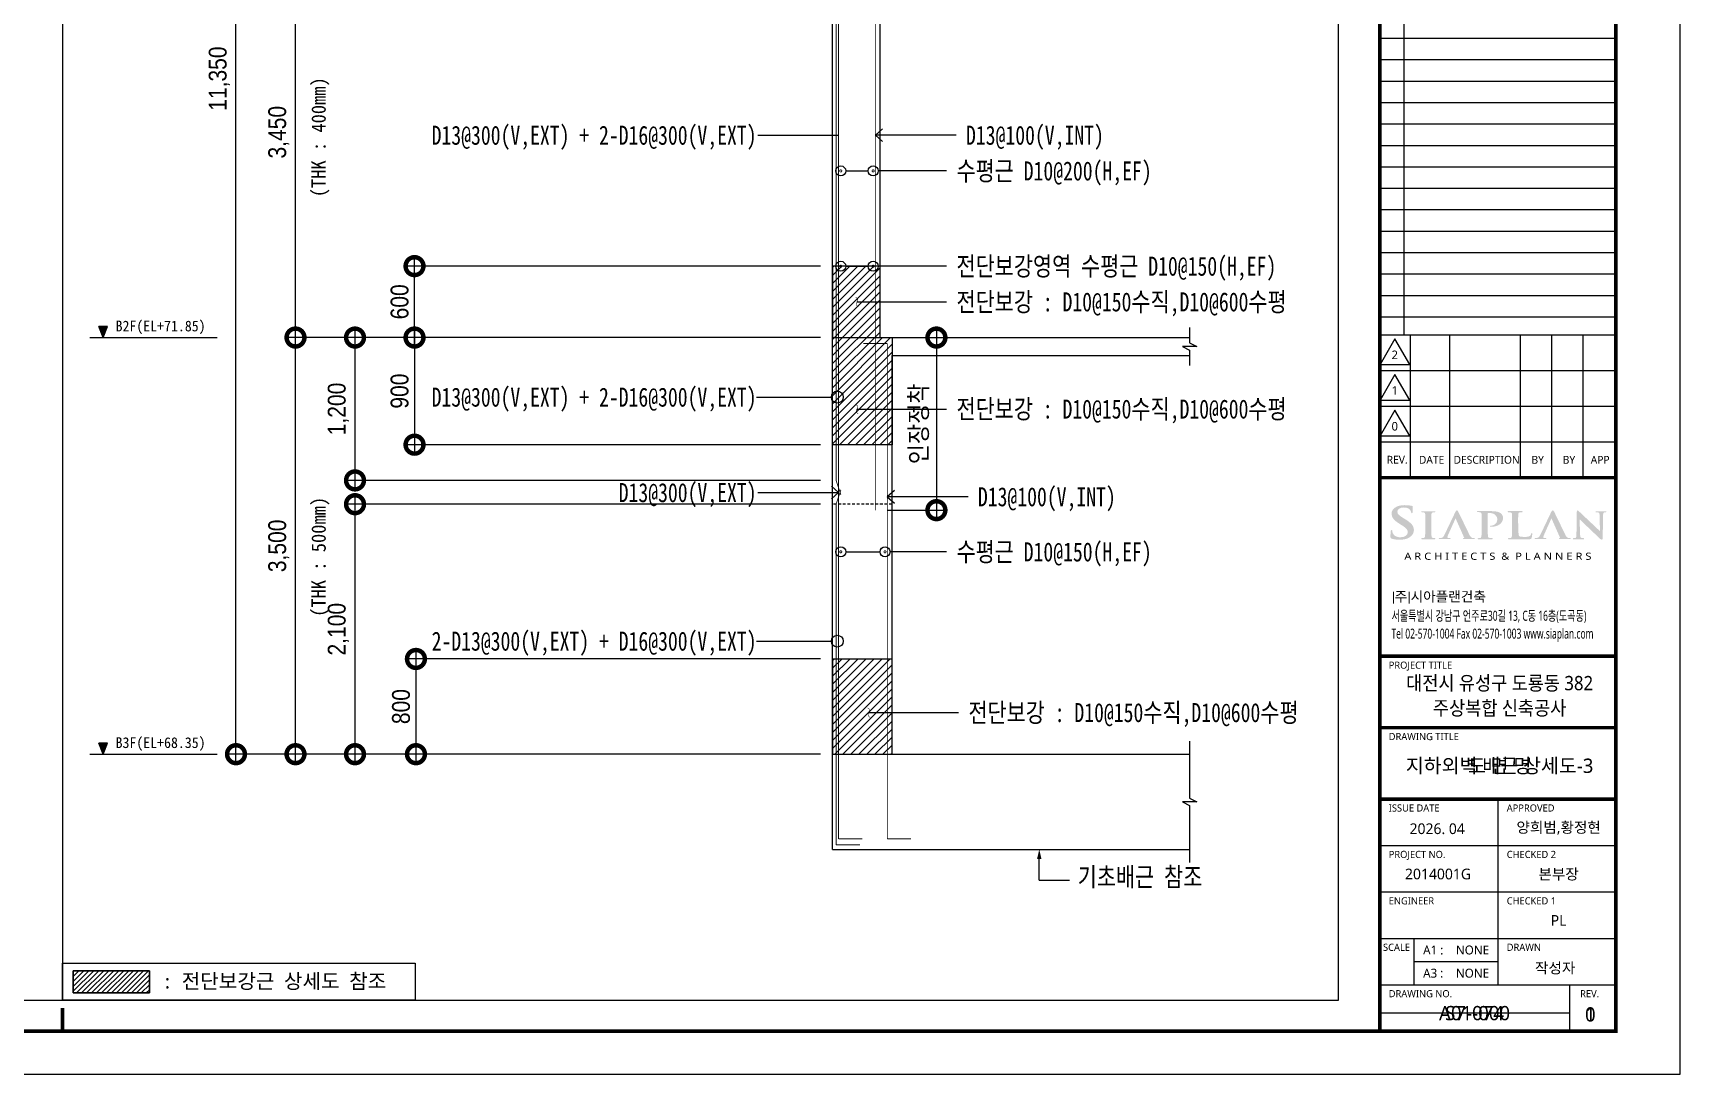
# Model space of a CAD drawing. Header units: millimetres. Extents: x 0 to 252030, y -124740 to 196020.
# Drawn here: x 86991 to 100830, y -71280 to -62534 of the extents above; entities that cross this region are included whole.
import ezdxf
from ezdxf.enums import TextEntityAlignment as Align

# ---------------------------------------------------------------- set-up
doc = ezdxf.new("R2010")
doc.units = ezdxf.units.MM
doc.header["$LTSCALE"] = 30
doc.linetypes.add('H', pattern=[1.3, 0.8, -0.5])
doc.layers.get('DEFPOINTS').update_dxf_attribs({"color": 142})
for name, color, linetype in [('0-LIST.테두리선', 7, 'Continuous'), ('0-SEC1', 3, 'Continuous'), ('0-TEXT', 3, 'Continuous'), ('0-주철근', 2, 'Continuous'), ('0-지시선', 7, 'Continuous'), ('0-해치', 251, 'Continuous'), ('AA-SHEET-TEXT', 3, 'Continuous'), ('S-CON', 2, 'Continuous'), ('S-철근', 3, 'Continuous'), ('TABLE-1', 3, 'Continuous'), ('X-PLAN-B1F$0$A-DIM', 7, 'Continuous'), ('XR-FORM_(도룡동)$0$Sheet', 7, 'Continuous'), ('XR-FORM_(도룡동)$0$TEXT', 3, 'Continuous')]:
    doc.layers.add(name, color=color, linetype=linetype)
doc.styles.add('X-PLAN-B1F$0$Gdim', font='Dotum.ttf', dxfattribs={"width": 0.9})
doc.styles.add('XR-FORM$0$맑은고딕', font='malgun.ttf')
doc.styles.add('XR-FORM_(도룡동)$0$맑은고딕', font='malgun.ttf')
doc.styles.add('XR-FORM_(도룡동)$0$충북옥천_FORM$0$맑은고딕', font='malgun.ttf')
doc.styles.add('XR-FORM_(도룡동)$1$맑은고딕', font='malgun.ttf')
doc.styles.add('XR-FORM_(도룡동)$2$맑은고딕', font='malgun.ttf')
doc.styles.add('XR-FORM_(도룡동)$3$맑은고딕', font='malgun.ttf')
doc.styles.add('돋음체', font='DotumChe.ttf')
doc.styles.add('맑은고딕', font='malgun.ttf')
doc.dimstyles.new('X-PLAN-B1F$0$Gdim200', dxfattribs={"dimscale": 200, "dimtxt": 3, "dimasz": 6, "dimexe": 1.5, "dimexo": 2, "dimgap": 1, "dimtad": 1, "dimdec": 0, "dimzin": 0, "dimdsep": 46, "dimlunit": 6, "dimtxsty": 'X-PLAN-B1F$0$Gdim', "dimblk": 'X-PLAN-B1F$0$_DotSmall', "dimcen": 1.5, "dimdle": 1.5, "dimclrd": 1, "dimclre": 1, "dimclrt": 256, "dimazin": 0, "dimtfac": 1, "dimtdec": 0, "dimtix": 1, "dimtmove": 2, "dimatfit": 3, "dimldrblk": 'X-PLAN-B1F$0$_DotSmall', "dimfxl": 1.5, "dimtolj": 1, "dimtzin": 0, "dimlwd": -1, "dimlwe": -1, "dimarcsym": 0})

# ---------------------------------------------------------------- blocks, each defined once
blk = doc.blocks.new('XR-FORM_(도룡동)$0$S')
at = {"layer": 'XR-FORM_(도룡동)$0$Sheet'}
h = blk.add_hatch(color=6, dxfattribs=at)
edge = h.paths.add_edge_path()
edge.add_spline(control_points=[(76338, 15545), (76338, 15545), (76295, 15571), (76295, 15571), (76172, 15645), (76132, 15687), (76132, 15744), (76132, 15817), (76203, 15865), (76313, 15865), (76409, 15865), (76454, 15832), (76479, 15807), (76511, 15775), (76518, 15737), (76518, 15729), (76518, 15711), (76524, 15702), (76538, 15702), (76557, 15702), (76559, 15724), (76559, 15744), (76559, 15811), (76562, 15848), (76564, 15870), (76564, 15870), (76565, 15890), (76565, 15890), (76565, 15905), (76548, 15908), (76540, 15909), (76494, 15919), (76430, 15930), (76333, 15930), (76119, 15930), (75970, 15833), (75970, 15695), (75970, 15588), (76037, 15502), (76202, 15401), (76202, 15401), (76273, 15357), (76273, 15357), (76398, 15281), (76423, 15225), (76423, 15165), (76423, 15099), (76352, 15030), (76220, 15030), (76155, 15030), (76041, 15045), (76002, 15150), (75994, 15172), (75988, 15197), (75988, 15211), (75988, 15217), (75988, 15236), (75968, 15236), (75948, 15236), (75946, 15209), (75945, 15201), (75945, 15201), (75945, 15197), (75945, 15197), (75943, 15174), (75938, 15104), (75938, 15040), (75938, 15011), (75943, 15004), (75970, 14994), (76035, 14972), (76103, 14962), (76198, 14962), (76298, 14962), (76379, 14979), (76447, 15013), (76575, 15079), (76595, 15177), (76595, 15230), (76595, 15347), (76528, 15430), (76338, 15545)], knot_values=[0, 0, 0, 0, 1, 1, 1, 2, 2, 2, 3, 3, 3, 4, 4, 4, 5, 5, 5, 6, 6, 6, 7, 7, 7, 8, 8, 8, 9, 9, 9, 10, 10, 10, 11, 11, 11, 12, 12, 12, 13, 13, 13, 14, 14, 14, 15, 15, 15, 16, 16, 16, 17, 17, 17, 18, 18, 18, 19, 19, 19, 20, 20, 20, 21, 21, 21, 22, 22, 22, 23, 23, 23, 24, 24, 24, 25, 25, 25, 26, 26, 26, 27, 27, 27, 27], degree=3, periodic=0)
h = blk.add_hatch(color=6, dxfattribs=at)
edge = h.paths.add_edge_path()
edge.add_spline(control_points=[(77180, 15007), (77180, 15007), (77166, 15007), (77166, 15007), (77156, 15007), (77148, 15007), (77134, 15009), (77098, 15014), (77093, 15029), (77089, 15056), (77084, 15098), (77084, 15641), (77086, 15677), (77089, 15714), (77100, 15725), (77131, 15729), (77143, 15731), (77153, 15732), (77163, 15732), (77163, 15732), (77180, 15732), (77180, 15732), (77188, 15732), (77195, 15739), (77195, 15747), (77195, 15755), (77188, 15761), (77180, 15761), (77180, 15761), (76814, 15761), (76814, 15761), (76806, 15761), (76800, 15755), (76800, 15747), (76800, 15739), (76806, 15732), (76814, 15732), (76814, 15732), (76832, 15732), (76832, 15732), (76847, 15732), (76860, 15730), (76871, 15728), (76897, 15723), (76909, 15710), (76912, 15677), (76912, 15677), (76912, 15677), (76912, 15677), (76914, 15650), (76915, 15103), (76908, 15057), (76904, 15025), (76895, 15014), (76873, 15011), (76858, 15008), (76843, 15007), (76827, 15007), (76826, 15007), (76814, 15007), (76814, 15007), (76806, 15007), (76800, 15000), (76800, 14992), (76800, 14984), (76806, 14977), (76814, 14977), (76814, 14977), (77180, 14977), (77180, 14977), (77188, 14977), (77195, 14984), (77195, 14992), (77195, 15000), (77188, 15007), (77180, 15007)], knot_values=[0, 0, 0, 0, 1, 1, 1, 2, 2, 2, 3, 3, 3, 4, 4, 4, 5, 5, 5, 6, 6, 6, 7, 7, 7, 8, 8, 8, 9, 9, 9, 10, 10, 10, 11, 11, 11, 12, 12, 12, 13, 13, 13, 14, 14, 14, 15, 15, 15, 16, 16, 16, 17, 17, 17, 18, 18, 18, 19, 19, 19, 20, 20, 20, 21, 21, 21, 22, 22, 22, 23, 23, 23, 24, 24, 24, 25, 25, 25, 25], degree=3, periodic=0)
h = blk.add_hatch(color=6, dxfattribs=at)
edge = h.paths.add_edge_path()
edge.add_spline(control_points=[(78289, 15008), (78289, 15008), (78256, 15008), (78256, 15008), (78252, 15008), (78248, 15009), (78243, 15010), (78220, 15014), (78192, 15028), (78158, 15085), (78158, 15085), (77848, 15727), (77836, 15749), (77824, 15773), (77816, 15784), (77802, 15784), (77787, 15784), (77771, 15771), (77757, 15741), (77757, 15741), (77450, 15097), (77450, 15097), (77424, 15042), (77401, 15015), (77350, 15010), (77342, 15009), (77328, 15008), (77317, 15008), (77317, 15008), (77304, 15008), (77304, 15008), (77298, 15008), (77292, 15002), (77292, 14994), (77292, 14987), (77298, 14980), (77304, 14980), (77304, 14980), (77609, 14980), (77609, 14980), (77615, 14980), (77621, 14987), (77621, 14994), (77621, 15002), (77615, 15008), (77609, 15008), (77609, 15008), (77576, 15008), (77576, 15008), (77539, 15008), (77534, 15021), (77534, 15033), (77534, 15044), (77540, 15068), (77552, 15094), (77552, 15094), (77762, 15561), (77762, 15561), (77762, 15561), (78005, 15016), (78004, 15016), (78005, 15014), (78005, 15012), (78004, 15010), (78003, 15008), (78001, 15008), (77998, 15008), (77998, 15008), (77984, 15008), (77984, 15008), (77978, 15008), (77972, 15002), (77972, 14994), (77972, 14987), (77978, 14980), (77984, 14980), (77984, 14980), (78289, 14980), (78289, 14980), (78295, 14980), (78301, 14987), (78301, 14994), (78301, 15002), (78295, 15008), (78289, 15008)], knot_values=[0, 0, 0, 0, 1, 1, 1, 2, 2, 2, 3, 3, 3, 4, 4, 4, 5, 5, 5, 6, 6, 6, 7, 7, 7, 8, 8, 8, 9, 9, 9, 10, 10, 10, 11, 11, 11, 12, 12, 12, 13, 13, 13, 14, 14, 14, 15, 15, 15, 16, 16, 16, 17, 17, 17, 18, 18, 18, 19, 19, 19, 20, 20, 20, 21, 21, 21, 22, 22, 22, 23, 23, 23, 24, 24, 24, 25, 25, 25, 26, 26, 26, 27, 27, 27, 28, 28, 28, 28], degree=3, periodic=0)
h = blk.add_hatch(color=250, dxfattribs=at)
edge = h.paths.add_edge_path()
edge.add_spline(control_points=[(78762, 15355), (78740, 15355), (78721, 15354), (78721, 15339), (78721, 15329), (78732, 15327), (78739, 15326), (78739, 15326), (78761, 15325), (78768, 15325), (78956, 15325), (79092, 15431), (79092, 15577), (79092, 15629), (79059, 15678), (79025, 15703), (79003, 15719), (78945, 15762), (78781, 15762), (78781, 15762), (78772, 15762), (78771, 15762), (78771, 15762), (78376, 15762), (78376, 15762), (78367, 15762), (78360, 15756), (78360, 15748), (78360, 15740), (78367, 15734), (78376, 15734), (78376, 15734), (78423, 15734), (78423, 15734), (78429, 15733), (78435, 15733), (78438, 15732), (78480, 15725), (78488, 15709), (78491, 15677), (78491, 15677), (78491, 15677), (78491, 15677), (78493, 15651), (78494, 15108), (78487, 15062), (78481, 15030), (78474, 15013), (78453, 15010), (78437, 15007), (78422, 15006), (78407, 15006), (78406, 15006), (78396, 15006), (78396, 15006), (78387, 15006), (78380, 14999), (78380, 14991), (78380, 14983), (78387, 14977), (78396, 14977), (78396, 14977), (78791, 14977), (78791, 14977), (78800, 14977), (78807, 14983), (78807, 14991), (78807, 14999), (78800, 15006), (78791, 15006), (78791, 15006), (78781, 15006), (78781, 15006), (78761, 15006), (78733, 15008), (78715, 15010), (78681, 15013), (78672, 15031), (78668, 15061), (78662, 15105), (78662, 15684), (78662, 15690), (78662, 15699), (78664, 15704), (78669, 15705), (78679, 15708), (78707, 15709), (78729, 15709), (78757, 15709), (78810, 15704), (78857, 15670), (78924, 15623), (78931, 15562), (78931, 15520), (78931, 15418), (78833, 15355), (78762, 15355)], knot_values=[0, 0, 0, 0, 1, 1, 1, 2, 2, 2, 3, 3, 3, 4, 4, 4, 5, 5, 5, 6, 6, 6, 7, 7, 7, 8, 8, 8, 9, 9, 9, 10, 10, 10, 11, 11, 11, 12, 12, 12, 13, 13, 13, 14, 14, 14, 15, 15, 15, 16, 16, 16, 17, 17, 17, 18, 18, 18, 19, 19, 19, 20, 20, 20, 21, 21, 21, 22, 22, 22, 23, 23, 23, 24, 24, 24, 25, 25, 25, 26, 26, 26, 27, 27, 27, 28, 28, 28, 29, 29, 29, 30, 30, 30, 31, 31, 31, 32, 32, 32, 32], degree=3, periodic=0)
h = blk.add_hatch(color=250, dxfattribs=at)
edge = h.paths.add_edge_path()
edge.add_spline(control_points=[(79896, 15147), (79880, 15147), (79878, 15134), (79877, 15128), (79875, 15109), (79860, 15082), (79845, 15069), (79815, 15043), (79768, 15042), (79696, 15042), (79592, 15042), (79561, 15049), (79541, 15063), (79541, 15063), (79541, 15063), (79541, 15063), (79522, 15076), (79515, 15314), (79515, 15460), (79515, 15617), (79515, 15645), (79518, 15677), (79521, 15714), (79532, 15724), (79562, 15729), (79578, 15731), (79599, 15732), (79612, 15732), (79620, 15732), (79633, 15732), (79638, 15739), (79640, 15742), (79641, 15745), (79641, 15748), (79641, 15756), (79634, 15762), (79626, 15762), (79626, 15762), (79235, 15762), (79235, 15762), (79226, 15762), (79220, 15756), (79220, 15748), (79220, 15743), (79222, 15738), (79227, 15736), (79227, 15735), (79229, 15735), (79229, 15734), (79235, 15732), (79243, 15732), (79247, 15732), (79265, 15732), (79280, 15731), (79290, 15729), (79331, 15722), (79340, 15709), (79342, 15677), (79344, 15651), (79345, 15108), (79338, 15062), (79332, 15030), (79326, 15013), (79304, 15010), (79290, 15007), (79276, 15006), (79262, 15006), (79262, 15006), (79245, 15006), (79245, 15006), (79237, 15006), (79230, 14999), (79230, 14991), (79230, 14983), (79237, 14977), (79245, 14977), (79245, 14977), (79615, 14977), (79615, 14977), (79615, 14977), (79805, 14976), (79805, 14976), (79874, 14976), (79882, 14981), (79891, 15006), (79901, 15036), (79910, 15113), (79910, 15125), (79910, 15135), (79910, 15147), (79896, 15147)], knot_values=[0, 0, 0, 0, 1, 1, 1, 2, 2, 2, 3, 3, 3, 4, 4, 4, 5, 5, 5, 6, 6, 6, 7, 7, 7, 8, 8, 8, 9, 9, 9, 10, 10, 10, 11, 11, 11, 12, 12, 12, 13, 13, 13, 14, 14, 14, 15, 15, 15, 16, 16, 16, 17, 17, 17, 18, 18, 18, 19, 19, 19, 20, 20, 20, 21, 21, 21, 22, 22, 22, 23, 23, 23, 24, 24, 24, 25, 25, 25, 26, 26, 26, 27, 27, 27, 28, 28, 28, 29, 29, 29, 30, 30, 30, 30], degree=3, periodic=0)
h = blk.add_hatch(color=250, dxfattribs=at)
edge = h.paths.add_edge_path()
edge.add_spline(control_points=[(80974, 15008), (80974, 15008), (80942, 15008), (80942, 15008), (80937, 15008), (80933, 15009), (80928, 15010), (80905, 15014), (80878, 15028), (80843, 15085), (80843, 15085), (80533, 15727), (80521, 15749), (80509, 15773), (80501, 15784), (80487, 15784), (80472, 15784), (80457, 15771), (80442, 15741), (80442, 15741), (80135, 15097), (80135, 15097), (80109, 15042), (80086, 15015), (80035, 15010), (80027, 15009), (80013, 15008), (80002, 15008), (80002, 15008), (79989, 15008), (79989, 15008), (79983, 15008), (79977, 15002), (79977, 14994), (79977, 14987), (79983, 14980), (79989, 14980), (79989, 14980), (80294, 14980), (80294, 14980), (80300, 14980), (80306, 14987), (80306, 14994), (80306, 15002), (80300, 15008), (80294, 15008), (80294, 15008), (80261, 15008), (80261, 15008), (80224, 15008), (80219, 15021), (80219, 15033), (80219, 15044), (80225, 15068), (80237, 15094), (80237, 15094), (80447, 15561), (80447, 15561), (80447, 15561), (80690, 15016), (80690, 15016), (80690, 15014), (80690, 15012), (80689, 15010), (80688, 15008), (80686, 15008), (80683, 15008), (80683, 15008), (80669, 15008), (80669, 15008), (80663, 15008), (80657, 15002), (80657, 14994), (80657, 14987), (80663, 14980), (80669, 14980), (80669, 14980), (80974, 14980), (80974, 14980), (80980, 14980), (80986, 14987), (80986, 14994), (80986, 15002), (80980, 15008), (80974, 15008)], knot_values=[0, 0, 0, 0, 1, 1, 1, 2, 2, 2, 3, 3, 3, 4, 4, 4, 5, 5, 5, 6, 6, 6, 7, 7, 7, 8, 8, 8, 9, 9, 9, 10, 10, 10, 11, 11, 11, 12, 12, 12, 13, 13, 13, 14, 14, 14, 15, 15, 15, 16, 16, 16, 17, 17, 17, 18, 18, 18, 19, 19, 19, 20, 20, 20, 21, 21, 21, 22, 22, 22, 23, 23, 23, 24, 24, 24, 25, 25, 25, 26, 26, 26, 27, 27, 27, 28, 28, 28, 28], degree=3, periodic=0)
h = blk.add_hatch(color=250, dxfattribs=at)
edge = h.paths.add_edge_path()
edge.add_spline(control_points=[(81976, 15761), (81976, 15761), (81692, 15761), (81692, 15761), (81686, 15761), (81681, 15755), (81681, 15747), (81681, 15739), (81686, 15732), (81692, 15732), (81692, 15732), (81700, 15732), (81702, 15732), (81718, 15732), (81744, 15732), (81760, 15726), (81783, 15717), (81794, 15705), (81795, 15641), (81795, 15641), (81806, 15233), (81806, 15224), (81806, 15224), (81806, 15202), (81806, 15202), (81797, 15210), (81212, 15762), (81212, 15762), (81199, 15775), (81187, 15784), (81176, 15784), (81158, 15784), (81158, 15750), (81158, 15740), (81158, 15740), (81148, 15134), (81148, 15134), (81147, 15045), (81143, 15018), (81117, 15011), (81101, 15006), (81079, 15006), (81068, 15006), (81067, 15006), (81057, 15006), (81057, 15006), (81051, 15006), (81046, 14999), (81046, 14991), (81046, 14983), (81051, 14976), (81057, 14976), (81057, 14976), (81353, 14976), (81353, 14976), (81359, 14976), (81364, 14983), (81364, 14991), (81364, 14999), (81359, 15006), (81353, 15006), (81353, 15006), (81342, 15006), (81340, 15006), (81324, 15006), (81303, 15006), (81284, 15013), (81268, 15018), (81251, 15035), (81248, 15122), (81248, 15122), (81237, 15522), (81236, 15534), (81241, 15530), (81780, 15014), (81821, 14978), (81833, 14966), (81851, 14966), (81864, 14966), (81880, 14966), (81882, 14986), (81882, 15002), (81882, 15002), (81894, 15649), (81894, 15649), (81895, 15706), (81903, 15722), (81931, 15729), (81944, 15732), (81952, 15732), (81963, 15732), (81965, 15732), (81976, 15732), (81976, 15732), (81982, 15732), (81987, 15739), (81987, 15747), (81987, 15755), (81982, 15761), (81976, 15761)], knot_values=[0, 0, 0, 0, 1, 1, 1, 2, 2, 2, 3, 3, 3, 4, 4, 4, 5, 5, 5, 6, 6, 6, 7, 7, 7, 8, 8, 8, 9, 9, 9, 10, 10, 10, 11, 11, 11, 12, 12, 12, 13, 13, 13, 14, 14, 14, 15, 15, 15, 16, 16, 16, 17, 17, 17, 18, 18, 18, 19, 19, 19, 20, 20, 20, 21, 21, 21, 22, 22, 22, 23, 23, 23, 24, 24, 24, 25, 25, 25, 26, 26, 26, 27, 27, 27, 28, 28, 28, 29, 29, 29, 30, 30, 30, 31, 31, 31, 32, 32, 32, 33, 33, 33, 33], degree=3, periodic=0)
at = {"layer": 'DEFPOINTS'}
for p, q in [((76315, 52073), (76315, 20700)), ((82250, 28996), (75640, 28996)), ((82250, 28396), (75640, 28396)), ((82250, 27796), (75640, 27796)), ((82250, 27196), (75640, 27196)), ((82250, 26596), (75640, 26596)), ((82250, 25996), (75640, 25996)), ((82250, 25396), (75640, 25396)), ((82250, 24796), (75640, 24796)), ((82250, 24196), (75640, 24196)), ((82250, 23596), (75640, 23596)), ((82250, 22996), (75640, 22996)), ((82250, 22396), (75640, 22396)), ((82250, 21796), (75640, 21796)), ((82250, 21196), (75640, 21196)), ((80950, 1706), (75640, 1706))]:
    blk.add_line(p, q, dxfattribs=at)
at = {"layer": 'XR-FORM_(도룡동)$0$Sheet'}
for p, q in [((75590, 20700), (82204, 20700)), ((76490, 20700), (76490, 16700)), ((77590, 20700), (77590, 16700)), ((79575, 20700), (79575, 16700)), ((80450, 20700), (80450, 16700)), ((81325, 20700), (81325, 16700)), ((75640, 19700), (82254, 19700)), ((75640, 18700), (82254, 18700)), ((75640, 17700), (82254, 17700)), ((78945, 7700), (78945, 2500)), ((75640, 6400), (82250, 6400)), ((75640, 5100), (82250, 5100)), ((75640, 3800), (82250, 3800)), ((76591, 3798), (76591, 2500)), ((76591, 3149), (78945, 3149)), ((75640, 2500), (82250, 2500)), ((80950, 2500), (80950, 1200))]:
    blk.add_line(p, q, dxfattribs=at)
at = {"layer": 'XR-FORM_(도룡동)$0$Sheet', "const_width": 100}
blk.add_lwpolyline([(1850, 57950), (82250, 57950), (82250, 1200), (1850, 1200)], close=True, dxfattribs=at)
for points in [[(75640, 57950), (75640, 1200)], [(75640, 16700), (82250, 16700)], [(75640, 11700), (82250, 11700)], [(75640, 9700), (82250, 9700)], [(75640, 7700), (82250, 7700)]]:
    blk.add_lwpolyline(points, dxfattribs=at)
at = {"layer": 'XR-FORM_(도룡동)$0$Sheet'}
for points in [[(76065, 20589), (75650, 19869), (76481, 19869)], [(76065, 19589), (75650, 18869), (76481, 18869)], [(76065, 18589), (75650, 17869), (76481, 17869)]]:
    blk.add_lwpolyline(points, close=True, dxfattribs=at)
at = {"layer": 'XR-FORM_(도룡동)$0$Sheet', "color": 3, "const_width": 28}
for points in [[(76026, 13508), (76026, 13172)], [(76466, 13508), (76466, 13172)]]:
    blk.add_lwpolyline(points, dxfattribs=at)
at = {"layer": 'XR-FORM_(도룡동)$0$Sheet', "linetype": 'Continuous', "const_width": 100}
blk.add_lwpolyline([(38745, 1846), (38745, 1200)], dxfattribs=at)
at = {"layer": 'DEFPOINTS', "style": 'XR-FORM_(도룡동)$3$맑은고딕'}
blk.add_text('도 면 명', height=400, dxfattribs=at).set_placement((78996, 8633), align=Align.MIDDLE_CENTER)
at = {"layer": 'XR-FORM_(도룡동)$0$Sheet', "style": 'XR-FORM_(도룡동)$3$맑은고딕'}
for s, height, p in [('2', 240, (76059, 20140)), ('1', 240, (76059, 19140)), ('0', 240, (76059, 18140)), (' REV.', 220, (76090, 17200)), ('DATE', 220, (77090, 17200)), ('DESCRIPTION', 220, (78632, 17200)), ('BY', 220, (80062, 17200)), ('BY', 220, (80938, 17200)), ('APP', 220, (81812, 17200))]:
    blk.add_text(s, height=height, dxfattribs=at).set_placement(p, align=Align.MIDDLE)
at = {"layer": 'XR-FORM_(도룡동)$0$Sheet', "color": 3, "style": 'XR-FORM_(도룡동)$3$맑은고딕', "width": 1.2}
blk.add_text('A R C H I T E C T S  &  P L A N N E R S', height=200, dxfattribs=at).set_placement((78947, 14500), align=Align.MIDDLE_CENTER)
at = {"layer": 'XR-FORM_(도룡동)$0$Sheet', "color": 3, "style": 'XR-FORM_(도룡동)$3$맑은고딕'}
blk.add_text('주 시아플랜건축', height=280, dxfattribs=at).set_placement((76057, 13372), align=Align.MIDDLE_LEFT)
at = {"layer": 'XR-FORM_(도룡동)$0$Sheet', "color": 3, "style": 'XR-FORM_(도룡동)$3$맑은고딕', "width": 0.65}
for s, p in [('서울특별시 강남구 언주로30길 13, C동 16층(도곡동)', (75966, 12833)), ('Tel 02-570-1004 Fax 02-570-1003 www.siaplan.com', (75966, 12333))]:
    blk.add_text(s, height=280, dxfattribs=at).set_placement(p, align=Align.MIDDLE_LEFT)
at = {"layer": 'XR-FORM_(도룡동)$0$Sheet', "style": 'XR-FORM_(도룡동)$3$맑은고딕'}
for s, p in [('PROJECT TITLE', (75890, 11350)), ('DRAWING TITLE', (75890, 9350)), ('ISSUE DATE', (75890, 7350)), ('APPROVED', (79195, 7350)), ('PROJECT NO. ', (75890, 6050)), ('CHECKED 2 ', (79195, 6050)), ('ENGINEER', (75890, 4750)), ('CHECKED 1 ', (79195, 4750)), ('SCALE', (75730, 3450)), ('DRAWN', (79195, 3450)), ('DRAWING NO.', (75890, 2150)), ('REV.', (81250, 2150))]:
    blk.add_text(s, height=200, dxfattribs=at).set_placement(p)
at = {"layer": 'XR-FORM_(도룡동)$0$TEXT'}
for s, height, style, p in [('2026. 04', 300, 'XR-FORM_(도룡동)$3$맑은고딕', (77247, 6870)), ('A1 : ', 250, 'XR-FORM_(도룡동)$0$충북옥천_FORM$0$맑은고딕', (77179, 3474)), ('A3 : ', 250, 'XR-FORM_(도룡동)$0$충북옥천_FORM$0$맑은고딕', (77179, 2825))]:
    blk.add_text(s, height=height, dxfattribs=dict(at, style=style)).set_placement(p, align=Align.MIDDLE_CENTER)
at = {"layer": 'XR-FORM_(도룡동)$0$TEXT', "style": 'XR-FORM_(도룡동)$3$맑은고딕'}
blk.add_text('양희범,황정현', height=300, dxfattribs=at).set_placement((80649, 6901), align=Align.MIDDLE)
blk = doc.blocks.new('XR-FORM_(도룡동)', base_point=(101.33, -56114.51))
at = {"layer": 'DEFPOINTS'}
blk.add_lwpolyline([(0, 0), (420, 0), (420, 297), (0, 297)], close=True, dxfattribs=at)
at = {"xscale": 0.005, "yscale": 0.005, "zscale": 0.005}
blk.add_blockref('XR-FORM_(도룡동)$0$S', (-0.25, 0), dxfattribs=at)
at = {"layer": 'DEFPOINTS', "style": 'XR-FORM_(도룡동)$3$맑은고딕'}
for s, p in [('2014001G', (386.1, 28.01)), ('본부장', (402.99, 28.01)), ('PL', (402.99, 21.51))]:
    blk.add_text(s, height=1.5, dxfattribs=at).set_placement(p, align=Align.MIDDLE)
for p in [(393.26, 17.37), (393.26, 14.12)]:
    blk.add_text('NONE', height=1.25, dxfattribs=at).set_placement(p, align=Align.MIDDLE_RIGHT)
for s, height, p in [('작성자', 1.5, (402.51, 14.85)), ('A01-000', 2, (391.22, 8.53))]:
    blk.add_text(s, height=height, dxfattribs=at).set_placement(p, align=Align.MIDDLE_CENTER)
at = {"layer": 'XR-FORM_(도룡동)$0$TEXT', "style": 'XR-FORM_(도룡동)$3$맑은고딕', "width": 0.9}
for s, p in [('대전시 유성구 도룡동 382', (394.73, 54.74)), ('주상복합 신축공사', (394.73, 51.24))]:
    blk.add_text(s, height=2, dxfattribs=at).set_placement(p, align=Align.MIDDLE_CENTER)
at = {"layer": 'XR-FORM_(도룡동)$0$TEXT', "style": 'XR-FORM_(도룡동)$3$맑은고딕'}
blk.add_text('1', height=2, dxfattribs=at).set_placement((407.43, 8.35), align=Align.MIDDLE_CENTER)
blk = doc.blocks.new('X-PLAN-B1F$0$_DotSmall')
at = {"color": 0, "linetype": 'ByBlock', "const_width": 0.5}
blk.add_lwpolyline([(-0.0625, 0, 1), (0.0625, 0, 1)], format="xyb", close=True, dxfattribs=at)
blk = doc.blocks.new('*D1386')
at = {"layer": 'DEFPOINTS', "color": 0, "transparency": 16777216}
for p in [(89197, -61643), (93709, -61643), (93709, -65093)]:
    blk.add_point(p, dxfattribs=at)
at = {"layer": 'X-PLAN-B1F$0$A-DIM', "color": 1, "transparency": 16777216}
for p, q in [((89197, -65168), (89197, -61568)), ((93609, -61643), (89122, -61643)), ((93609, -65093), (89122, -65093))]:
    blk.add_line(p, q, dxfattribs=at)
at = {"layer": 'X-PLAN-B1F$0$A-DIM', "color": 1, "transparency": 16777216, "xscale": 300, "yscale": 300, "zscale": 300}
for p, rotation in [((89197, -61643), 90), ((89197, -65093), 270)]:
    blk.add_blockref('X-PLAN-B1F$0$_DotSmall', p, dxfattribs=dict(at, rotation=rotation))
at = {"layer": 'X-PLAN-B1F$0$A-DIM', "transparency": 16777216, "insert": (89057, -63368), "char_height": 150, "attachment_point": 5, "rotation": 90, "style": 'X-PLAN-B1F$0$Gdim'}
blk.add_mtext('\\A1;3,450', dxfattribs=at)
blk = doc.blocks.new('*D1388')
at = {"layer": 'DEFPOINTS', "color": 0, "transparency": 16777216}
for p in [(89197, -65093), (93709, -65093), (93709, -68593)]:
    blk.add_point(p, dxfattribs=at)
at = {"layer": 'X-PLAN-B1F$0$A-DIM', "color": 1, "transparency": 16777216}
for p, q in [((89197, -68668), (89197, -65018)), ((93609, -65093), (89122, -65093)), ((93609, -68593), (89122, -68593))]:
    blk.add_line(p, q, dxfattribs=at)
at = {"layer": 'X-PLAN-B1F$0$A-DIM', "color": 1, "transparency": 16777216, "xscale": 300, "yscale": 300, "zscale": 300}
for p, rotation in [((89197, -65093), 90), ((89197, -68593), 270)]:
    blk.add_blockref('X-PLAN-B1F$0$_DotSmall', p, dxfattribs=dict(at, rotation=rotation))
at = {"layer": 'X-PLAN-B1F$0$A-DIM', "transparency": 16777216, "insert": (89057, -66843), "char_height": 150, "attachment_point": 5, "rotation": 90, "style": 'X-PLAN-B1F$0$Gdim'}
blk.add_mtext('\\A1;3,500', dxfattribs=at)
blk = doc.blocks.new('*D1389')
at = {"layer": 'DEFPOINTS', "color": 0, "transparency": 16777216}
for p in [(89697, -65093), (93709, -65093), (93709, -66293)]:
    blk.add_point(p, dxfattribs=at)
at = {"layer": 'X-PLAN-B1F$0$A-DIM', "color": 1, "transparency": 16777216}
for p, q in [((89697, -66368), (89697, -65018)), ((93609, -65093), (89622, -65093)), ((93609, -66293), (89622, -66293))]:
    blk.add_line(p, q, dxfattribs=at)
at = {"layer": 'X-PLAN-B1F$0$A-DIM', "color": 1, "transparency": 16777216, "xscale": 300, "yscale": 300, "zscale": 300}
for p, rotation in [((89697, -65093), 90), ((89697, -66293), 270)]:
    blk.add_blockref('X-PLAN-B1F$0$_DotSmall', p, dxfattribs=dict(at, rotation=rotation))
at = {"layer": 'X-PLAN-B1F$0$A-DIM', "transparency": 16777216, "insert": (89557, -65693), "char_height": 150, "attachment_point": 5, "rotation": 90, "style": 'X-PLAN-B1F$0$Gdim'}
blk.add_mtext('\\A1;1,200', dxfattribs=at)
blk = doc.blocks.new('*D1390')
at = {"layer": 'DEFPOINTS', "color": 0, "transparency": 16777216}
for p in [(89697, -66493), (93709, -66493), (93709, -68593)]:
    blk.add_point(p, dxfattribs=at)
at = {"layer": 'X-PLAN-B1F$0$A-DIM', "color": 1, "transparency": 16777216}
for p, q in [((89697, -68668), (89697, -66418)), ((93609, -66493), (89622, -66493)), ((93609, -68593), (89622, -68593))]:
    blk.add_line(p, q, dxfattribs=at)
at = {"layer": 'X-PLAN-B1F$0$A-DIM', "color": 1, "transparency": 16777216, "xscale": 300, "yscale": 300, "zscale": 300}
for p, rotation in [((89697, -66493), 90), ((89697, -68593), 270)]:
    blk.add_blockref('X-PLAN-B1F$0$_DotSmall', p, dxfattribs=dict(at, rotation=rotation))
at = {"layer": 'X-PLAN-B1F$0$A-DIM', "transparency": 16777216, "insert": (89557, -67543), "char_height": 150, "attachment_point": 5, "rotation": 90, "style": 'X-PLAN-B1F$0$Gdim'}
blk.add_mtext('\\A1;2,100', dxfattribs=at)
blk = doc.blocks.new('*D1391')
at = {"layer": 'DEFPOINTS', "color": 0, "transparency": 16777216}
for p in [(88697, -57243), (93709, -57243), (93709, -68593)]:
    blk.add_point(p, dxfattribs=at)
at = {"layer": 'X-PLAN-B1F$0$A-DIM', "color": 1, "transparency": 16777216}
for p, q in [((93609, -57243), (88622, -57243)), ((88697, -68668), (88697, -57168)), ((93609, -68593), (88622, -68593))]:
    blk.add_line(p, q, dxfattribs=at)
at = {"layer": 'X-PLAN-B1F$0$A-DIM', "color": 1, "transparency": 16777216, "xscale": 300, "yscale": 300, "zscale": 300}
for p, rotation in [((88697, -57243), 90), ((88697, -68593), 270)]:
    blk.add_blockref('X-PLAN-B1F$0$_DotSmall', p, dxfattribs=dict(at, rotation=rotation))
at = {"layer": 'X-PLAN-B1F$0$A-DIM', "transparency": 16777216, "insert": (88557, -62918), "char_height": 150, "attachment_point": 5, "rotation": 90, "style": 'X-PLAN-B1F$0$Gdim'}
blk.add_mtext('\\A1;11,350', dxfattribs=at)
blk = doc.blocks.new('*D1393')
at = {"layer": 'DEFPOINTS', "color": 0, "transparency": 16777216}
for p in [(90197, -64493), (93709, -64493), (93709, -65093)]:
    blk.add_point(p, dxfattribs=at)
at = {"layer": 'X-PLAN-B1F$0$A-DIM', "color": 1, "transparency": 16777216}
for p, q in [((90197, -65168), (90197, -64418)), ((93609, -64493), (90122, -64493)), ((93609, -65093), (90122, -65093))]:
    blk.add_line(p, q, dxfattribs=at)
at = {"layer": 'X-PLAN-B1F$0$A-DIM', "color": 1, "transparency": 16777216, "xscale": 300, "yscale": 300, "zscale": 300}
for p, rotation in [((90197, -64493), 90), ((90197, -65093), 270)]:
    blk.add_blockref('X-PLAN-B1F$0$_DotSmall', p, dxfattribs=dict(at, rotation=rotation))
at = {"layer": 'X-PLAN-B1F$0$A-DIM', "transparency": 16777216, "insert": (90072, -64793), "char_height": 150, "attachment_point": 5, "rotation": 90, "style": 'X-PLAN-B1F$0$Gdim'}
blk.add_mtext('\\A1;600', dxfattribs=at)
blk = doc.blocks.new('*D1396')
at = {"layer": 'DEFPOINTS', "color": 0, "transparency": 16777216}
for p in [(93709, -65093), (90197, -65993), (93709, -65993)]:
    blk.add_point(p, dxfattribs=at)
at = {"layer": 'X-PLAN-B1F$0$A-DIM', "color": 1, "transparency": 16777216}
for p, q in [((90197, -65018), (90197, -66068)), ((93609, -65093), (90122, -65093)), ((93609, -65993), (90122, -65993))]:
    blk.add_line(p, q, dxfattribs=at)
at = {"layer": 'X-PLAN-B1F$0$A-DIM', "color": 1, "transparency": 16777216, "xscale": 300, "yscale": 300, "zscale": 300}
for p, rotation in [((90197, -65093), 90), ((90197, -65993), 270)]:
    blk.add_blockref('X-PLAN-B1F$0$_DotSmall', p, dxfattribs=dict(at, rotation=rotation))
at = {"layer": 'X-PLAN-B1F$0$A-DIM', "transparency": 16777216, "insert": (90072, -65543), "char_height": 150, "attachment_point": 5, "rotation": 90, "style": 'X-PLAN-B1F$0$Gdim'}
blk.add_mtext('\\A1;900', dxfattribs=at)
blk = doc.blocks.new('*D1397')
at = {"layer": 'DEFPOINTS', "color": 0, "transparency": 16777216}
for p in [(93709, -67793), (90209, -68593), (93709, -68593)]:
    blk.add_point(p, dxfattribs=at)
at = {"layer": 'X-PLAN-B1F$0$A-DIM', "color": 1, "transparency": 16777216}
for p, q in [((93609, -67793), (90134, -67793)), ((90209, -67718), (90209, -68668)), ((93609, -68593), (90134, -68593))]:
    blk.add_line(p, q, dxfattribs=at)
at = {"layer": 'X-PLAN-B1F$0$A-DIM', "color": 1, "transparency": 16777216, "xscale": 300, "yscale": 300, "zscale": 300}
for p, rotation in [((90209, -67793), 90), ((90209, -68593), 270)]:
    blk.add_blockref('X-PLAN-B1F$0$_DotSmall', p, dxfattribs=dict(at, rotation=rotation))
at = {"layer": 'X-PLAN-B1F$0$A-DIM', "transparency": 16777216, "insert": (90084, -68193), "char_height": 150, "attachment_point": 5, "rotation": 90, "style": 'X-PLAN-B1F$0$Gdim'}
blk.add_mtext('\\A1;800', dxfattribs=at)
blk = doc.blocks.new('*D1398')
at = {"layer": 'DEFPOINTS', "color": 0, "transparency": 16777216}
for p in [(94069, -65093), (94069, -66543), (94582, -66543)]:
    blk.add_point(p, dxfattribs=at)
at = {"layer": 'X-PLAN-B1F$0$A-DIM', "color": 1, "transparency": 16777216}
for p, q in [((94582, -65018), (94582, -66618)), ((94169, -65093), (94657, -65093)), ((94169, -66543), (94657, -66543))]:
    blk.add_line(p, q, dxfattribs=at)
at = {"layer": 'X-PLAN-B1F$0$A-DIM', "color": 1, "transparency": 16777216, "xscale": 300, "yscale": 300, "zscale": 300}
for p, rotation in [((94582, -65093), 90), ((94582, -66543), 270)]:
    blk.add_blockref('X-PLAN-B1F$0$_DotSmall', p, dxfattribs=dict(at, rotation=rotation))
at = {"layer": 'X-PLAN-B1F$0$A-DIM', "transparency": 16777216, "insert": (94439, -65818), "char_height": 150, "attachment_point": 5, "rotation": 90, "style": 'X-PLAN-B1F$0$Gdim'}
blk.add_mtext('\\A1;인장정착', dxfattribs=at)

msp = doc.modelspace()

# ---------------------------------------------------------------- hatches: boundary and pattern name
at = {"layer": '0-지시선'}
for points in [[(87581.19424, -65093.49769), (87544.25025, -64999.86464), (87618.13822, -64999.86464)], [(87581.19424, -68593.49769), (87544.25025, -68499.86464), (87618.13822, -68499.86464)]]:
    msp.add_hatch(color=256, dxfattribs=at).paths.add_polyline_path(points)
at = {"layer": '0-해치', "linetype": 'Continuous', "lineweight": -2}
h = msp.add_hatch(dxfattribs=at)
h.set_pattern_fill('ANSI31', color=5, scale=15)
h.set_pattern_definition([(45, (-168948.635, 84964.77), (-33.6759605, 33.6759605), [])])
h.paths.add_polyline_path([(93709.26384, -65993.49769), (93709.26384, -65093.49769), (94109.26384, -65093.49769), (94209.26384, -65093.49769), (94209.26384, -65993.49769)])
h.paths.add_polyline_path([(93709.26384, -67793.49769), (93709.26384, -68593.49769), (94209.26384, -68593.49769), (94209.26384, -67793.49769)])
h.paths.add_polyline_path([(93709.26384, -60893.49769), (93709.26384, -61643.49769), (94109.26384, -61643.49769), (94109.26384, -60893.49769)])
h.paths.add_polyline_path([(93709.26384, -61643.49769), (93709.26384, -62393.49769), (94109.26384, -62393.49769), (94109.26384, -61643.49769)])
h.paths.add_polyline_path([(93709.26384, -64493.49769), (93709.26384, -65093.49769), (94109.26384, -65093.49769), (94109.26384, -64493.49769)])
at = {"layer": '0-해치'}
h = msp.add_hatch(dxfattribs=at)
h.set_pattern_fill('ANSI31', color=256, scale=9.311546)
h.set_pattern_definition([(45, (58721.846, -50567.454), (-20.905017, 20.905017), [])])
h.paths.add_polyline_path([(87329.31036, -70598.07391), (87970.20983, -70598.07391), (87970.20983, -70411.65541), (87329.31036, -70411.65541)])

# ---------------------------------------------------------------- linework, layer by layer
at = {"layer": '0-LIST.테두리선', "ltscale": 3}
msp.add_lwpolyline([(87238.50014, -70349.22075), (90201.5478, -70349.22075), (90201.5478, -70660.50857), (87238.50014, -70660.50857)], close=True, dxfattribs=at)
at = {"layer": '0-주철근', "const_width": 7}
for points in [[(93759.26384, -69304.50804), (93759.26384, -57289.49769, -0.6159634636), (93768.83498, -57284.67618), (93859.24607, -57351.64089)], [(94069.26384, -66543.49769), (94069.26384, -57289.49769, 0.6159634636), (94059.69269, -57284.67618), (93969.2816, -57351.64089)]]:
    msp.add_lwpolyline(points, format="xyb", dxfattribs=at)
for points in [[(93779.29268, -58971.99598), (93739.26384, -59093.4977), (93739.26384, -66293.49769), (93779.29268, -66414.99941)], [(94169.26384, -69304.50804), (94169.26384, -65143.49769)], [(93779.29268, -66371.99597), (93739.26384, -66493.49769), (93739.26384, -69354.50804)], [(93759.26384, -69304.50804), (93959.26384, -69304.50804)], [(94169.26384, -69304.50804), (94369.26384, -69304.50804)], [(93739.26384, -69354.50804), (93939.26384, -69354.50804)]]:
    msp.add_lwpolyline(points, dxfattribs=at)
for points in [[(93769.15499, -63693.01738, 1), (93787.15499, -63693.01738, 1)], [(94059.37268, -63693.01738, -1), (94041.37268, -63693.01738, -1)], [(93769.15499, -64493.978, -1), (93787.15499, -64493.978, -1)], [(94059.37268, -64493.978, 1), (94041.37268, -64493.978, 1)], [(93769.15499, -66893.01738, 1), (93787.15499, -66893.01738, 1)], [(94159.37268, -66893.01738, -1), (94141.37268, -66893.01738, -1)]]:
    msp.add_lwpolyline(points, format="xyb", close=True, dxfattribs=at)
at = {"layer": '0-주철근'}
msp.add_lwpolyline([(93969.26384, -65143.49769, 7, 7, 0), (94169.26384, -65143.49769, 0, 0, 0)], format="xyseb", dxfattribs=at)
at = {"layer": '0-지시선'}
for p, q in [((93080.5552, -63393.49769), (93759.26384, -63393.49769)), ((94747.97247, -63393.49769), (94069.26384, -63393.49769)), ((93819.9298, -63693.01738), (94008.59787, -63693.01738)), ((94667.97247, -63693.49769), (94092.14473, -63693.49769)), ((93819.9298, -64493.978), (94008.59787, -64493.978)), ((94667.97247, -64493.49769), (94092.14473, -64493.49769)), ((93914.26384, -64793.978), (94667.97247, -64793.978)), ((87618.13822, -64999.86464), (87544.25025, -64999.86464)), ((87581.19424, -65093.49769), (87544.25025, -64999.86464)), ((87581.19424, -65093.49769), (87618.13822, -64999.86464)), ((87468.69424, -65093.49769), (88537.44424, -65093.49769)), ((93070.5552, -65593.49769), (93699.26384, -65593.49769)), ((93914.26384, -65693.978), (94667.97247, -65693.978)), ((93080.5552, -66395.49769), (93759.26384, -66395.49769)), ((94847.97247, -66430.49769), (94169.26384, -66430.49769)), ((93819.9298, -66893.01738), (94108.59787, -66893.01738)), ((94667.97247, -66893.49769), (94192.14473, -66893.49769)), ((93070.5552, -67643.49769), (93699.26384, -67643.49769)), ((94014.26384, -68243.978), (94767.97247, -68243.978)), ((87618.13822, -68499.86464), (87544.25025, -68499.86464)), ((87581.19424, -68593.49769), (87544.25025, -68499.86464)), ((87581.19424, -68593.49769), (87618.13822, -68499.86464)), ((87468.69424, -68593.49769), (88537.44424, -68593.49769)), ((95446.09849, -69652.00487), (95446.09849, -69473.40394)), ((95446.09849, -69652.00487), (95700.47782, -69652.00487))]:
    msp.add_line(p, q, dxfattribs=at)
for points in [[(94129.27276, -63340.12655), (94069.26384, -63393.49769), (94129.27276, -63446.86884)], [(93699.25491, -66448.86884), (93759.26384, -66395.49769), (93699.25491, -66342.12655)], [(94229.27276, -66377.12655), (94169.26384, -66430.49769), (94229.27276, -66483.86884)]]:
    msp.add_lwpolyline(points, dxfattribs=at)
at = {"layer": '0-지시선', "const_width": 4}
for points in [[(93903.45172, -64753.62663), (93916.9719, -64764.36375), (93921.22024, -64774.54435), (93919.28734, -64784.35393), (93914.26384, -64793.978), (93909.24033, -64803.60207), (93907.30744, -64813.41165), (93911.55577, -64823.59225), (93925.07595, -64834.32937)], [(93903.45172, -65653.62663), (93916.9719, -65664.36375), (93921.22024, -65674.54435), (93919.28734, -65684.35393), (93914.26384, -65693.978), (93909.24033, -65703.60207), (93907.30744, -65713.41165), (93911.55577, -65723.59225), (93925.07595, -65734.32937)], [(94003.45172, -68203.62663), (94016.9719, -68214.36375), (94021.22024, -68224.54435), (94019.28734, -68234.35393), (94014.26384, -68243.978), (94009.24033, -68253.60207), (94007.30744, -68263.41165), (94011.55577, -68273.59225), (94025.07595, -68284.32937)]]:
    msp.add_lwpolyline(points, dxfattribs=at)
at = {"layer": '0-지시선'}
msp.add_lwpolyline([(95446.09849, -69393.49769, 0, 37.24618, 0), (95446.09849, -69473.40394, 37.24618, 37.24618, 0)], format="xyseb", dxfattribs=at)
at = {"layer": '0-지시선', "linetype": 'Continuous', "lineweight": -2}
msp.add_lwpolyline([(87329.31036, -70411.65541), (87970.20983, -70411.65541), (87970.20983, -70598.07391), (87329.31036, -70598.07391)], close=True, dxfattribs=at)
at = {"layer": '0-지시선'}
for centre, radius in [((93778.15499, -63693.01738), 41.77481), ((94050.37268, -63693.01738), 41.77481), ((93778.15499, -64493.978), 41.77481), ((94050.37268, -64493.978), 41.77481), ((93749.26384, -65593.49769), 50), ((93778.15499, -66893.01738), 41.77481), ((94150.37268, -66893.01738), 41.77481), ((93749.26384, -67643.49769), 50)]:
    msp.add_circle(centre, radius, dxfattribs=at)
at = {"layer": '0-해치', "color": 5, "linetype": 'Continuous', "lineweight": -2}
for points in [[(93709.26384, -65093.49769), (94109.26384, -65093.49769), (94109.26384, -64493.49769), (93709.26384, -64493.49769)], [(93709.26384, -65093.49769), (94209.26384, -65093.49769), (94209.26384, -65993.49769), (93709.26384, -65993.49769)], [(93709.26384, -68593.49769), (94209.26384, -68593.49769), (94209.26384, -67793.49769), (93709.26384, -67793.49769)]]:
    msp.add_lwpolyline(points, close=True, dxfattribs=at)
at = {"layer": '0-해치', "linetype": 'Continuous', "lineweight": -2}
msp.add_lwpolyline([(87329.31036, -70411.65541), (87329.31036, -70598.07391), (87970.20983, -70598.07391), (87970.20983, -70411.65541)], close=True, dxfattribs=at)
at = {"layer": 'S-CON', "color": 4, "linetype": 'Continuous', "lineweight": -2}
for p, q in [((93709.26384, -69393.49769), (93709.26384, -57243.49769)), ((94109.26384, -64993.49769), (94109.26384, -61793.49769)), ((94109.26384, -65093.49769), (96709.26384, -65093.49769)), ((94209.26384, -65243.49769), (96709.26384, -65243.49769)), ((94209.26384, -68593.49769), (94209.26384, -65243.49769)), ((94209.26384, -68593.49769), (96709.26384, -68593.49769)), ((93709.26384, -69393.49769), (96709.26384, -69393.49769))]:
    msp.add_line(p, q, dxfattribs=at)
at = {"layer": 'S-CON', "color": 4, "linetype": 'H', "lineweight": -2}
msp.add_line((94209.26384, -66493.49769), (93709.26384, -66493.49769), dxfattribs=at)
at = {"layer": 'S-CON', "color": 4, "linetype": 'Continuous', "lineweight": -2}
for points in [[(96709.26384, -65008.49769), (96709.26384, -65138.49769), (96769.26384, -65168.49769), (96649.26384, -65168.49769), (96709.26384, -65198.49769), (96709.26384, -65328.49769)], [(96709.26384, -68483.49769), (96709.26384, -68963.49769), (96769.26384, -68993.49769), (96649.26384, -68993.49769), (96709.26384, -69023.49769), (96709.26384, -69503.49769)]]:
    msp.add_lwpolyline(points, dxfattribs=at)
at = {"layer": 'S-철근'}
msp.add_line((87238.50014, -54454.4916), (87238.50014, -70660.50857), dxfattribs=at)
at = {"layer": 'TABLE-1'}
msp.add_lwpolyline([(76517.25014, -70660.50857), (97959.75014, -70660.50857), (97959.75014, -54454.4916), (76517.25014, -54454.4916)], close=True, dxfattribs=at)

# ---------------------------------------------------------------- block references
at = {"layer": '0-SEC1', "xscale": 60, "yscale": 60, "zscale": 60}
msp.add_blockref('XR-FORM_(도룡동)', (81710.02429, -3438150.57868), dxfattribs=at)

# ---------------------------------------------------------------- texts
at = {"layer": '0-TEXT', "linetype": 'Continuous', "style": '돋음체'}
for s, p in [('(THK : 400mm)', (89450.78477, -63914.3793)), ('(THK : 500mm)', (89450.78477, -67439.3793)), ('(THK : 500mm)', (89450.78477, -67439.3793))]:
    msp.add_text(s, height=120, rotation=90, dxfattribs=at).set_placement(p)
at = {"layer": '0-TEXT', "color": 0, "style": '돋음체', "width": 0.8}
for s, p in [('D13@300(V,EXT) + 2-D16@300(V,EXT)', (93070.5552, -63393.49769)), ('D13@300(V,EXT) + 2-D16@300(V,EXT)', (93070.5552, -65593.49769)), ('2-D13@300(V,EXT) + D16@300(V,EXT)', (93070.5552, -67643.49769))]:
    msp.add_text(s, height=160, dxfattribs=at).set_placement(p, align=Align.MIDDLE_RIGHT)
at = {"layer": '0-TEXT', "color": 4, "style": '돋음체', "width": 0.8}
for s, p in [(' D13@100(V,INT)', (94747.97247, -63393.49769)), (' 수평근 D10@200(H,EF)', (94667.97247, -63693.49769)), (' 전단보강영역 수평근 D10@150(H,EF)', (94667.97247, -64493.49769)), (' 전단보강 : D10@150수직,D10@600수평', (94667.97247, -64793.49769)), (' 전단보강 : D10@150수직,D10@600수평', (94667.97247, -65693.49769)), (' D13@100(V,INT)', (94847.97247, -66430.49769)), (' 수평근 D10@150(H,EF)', (94667.97247, -66893.49769)), (' 전단보강 : D10@150수직,D10@600수평', (94767.97247, -68243.49769))]:
    msp.add_text(s, height=160, dxfattribs=at).set_placement(p, align=Align.MIDDLE_LEFT)
at = {"layer": '0-TEXT', "style": '돋음체'}
for s, height, p in [('B2F(EL+71.85)', 90, (87685.41017, -65040.97021)), ('B3F(EL+68.35)', 90, (87685.41017, -68540.97021)), (': 전단보강근 상세도 참조', 124.153948, (88080.5563, -70561.534, 0.00034))]:
    msp.add_text(s, height=height, dxfattribs=at).set_placement(p)
at = {"layer": '0-TEXT', "color": 4, "style": '돋음체', "width": 0.8}
msp.add_text('D13@300(V,EXT)', height=160, dxfattribs=at).set_placement((93070.5552, -66395.49769), align=Align.MIDDLE_RIGHT)
msp.add_text('기초배근 참조', height=160, dxfattribs=at).set_placement((95769.1105, -69703.75308))
at = {"layer": 'AA-SHEET-TEXT'}
for s, style, p in [('지하외벽 배근 상세도-3', 'XR-FORM$0$맑은고딕', (99313.90026, -68690.0206)), ('S7-074', 'XR-FORM_(도룡동)$2$맑은고딕', (99103.50013, -70768.09032)), ('0', '맑은고딕', (100075.95675, -70778.92003))]:
    msp.add_text(s, height=120, dxfattribs=dict(at, style=style)).set_placement(p, align=Align.MIDDLE_CENTER)
for style, p in [('XR-FORM_(도룡동)$0$맑은고딕', (99225.41387, -70237.84788)), ('XR-FORM_(도룡동)$1$맑은고딕', (99225.41387, -70432.61602))]:
    msp.add_text('NONE', height=75, dxfattribs=dict(at, style=style)).set_placement(p, align=Align.MIDDLE_RIGHT)

# ---------------------------------------------------------------- dimensions: what is measured, and where the dimension line sits
at = {"layer": 'X-PLAN-B1F$0$A-DIM'}
for base, p1, p2, angle, picture, middle in [((88696.76384, -57243.49769), (93709.26384, -68593.49769), (93709.26384, -57243.49769), 90, '*D1391', (88557.2116, -62918.49769)), ((89196.76384, -61643.49769), (93709.26384, -65093.49769), (93709.26384, -61643.49769), 90, '*D1386', (89057.2116, -63368.49769)), ((90196.76384, -64493.49769), (93709.26384, -65093.49769), (93709.26384, -64493.49769), 90, '*D1393', (90071.66207, -64793.49769)), ((89196.76384, -65093.49769), (93709.26384, -68593.49769), (93709.26384, -65093.49769), 90, '*D1388', (89057.2116, -66843.49769)), ((89696.76384, -65093.49769), (93709.26384, -66293.49769), (93709.26384, -65093.49769), 90, '*D1389', (89557.2116, -65693.49769)), ((90196.76384, -65993.49769), (93709.26384, -65093.49769), (93709.26384, -65993.49769), 270, '*D1396', (90071.66207, -65543.49769)), ((89696.76384, -66493.49769), (93709.26384, -68593.49769), (93709.26384, -66493.49769), 90, '*D1390', (89557.2116, -67543.49769)), ((90209.26384, -68593.49769), (93709.26384, -67793.49769), (93709.26384, -68593.49769), 270, '*D1397', (90084.16207, -68193.49769))]:
    dim = msp.add_linear_dim(base=base, p1=p1, p2=p2, angle=angle, dimstyle='X-PLAN-B1F$0$Gdim200', override={"dimscale": 50, "dimblk": 'X-PLAN-B1F$0$_DotSmall'}, dxfattribs=at)
    dim.commit()
    dim.dimension.update_dxf_attribs({"geometry": picture, "text_midpoint": middle})
dim = msp.add_linear_dim(base=(94581.76384, -66543.49769), p1=(94069.26384, -65093.49769), p2=(94069.26384, -66543.49769), angle=270, text='인장정착', dimstyle='X-PLAN-B1F$0$Gdim200', override={"dimscale": 50, "dimtxsty": 'X-PLAN-B1F$0$Gdim', "dimblk": 'X-PLAN-B1F$0$_DotSmall'}, dxfattribs=at)
dim.commit()
dim.dimension.update_dxf_attribs({"geometry": '*D1398', "text_midpoint": (94438.95515, -65818.49769)})

doc.saveas('drawing.dxf')
